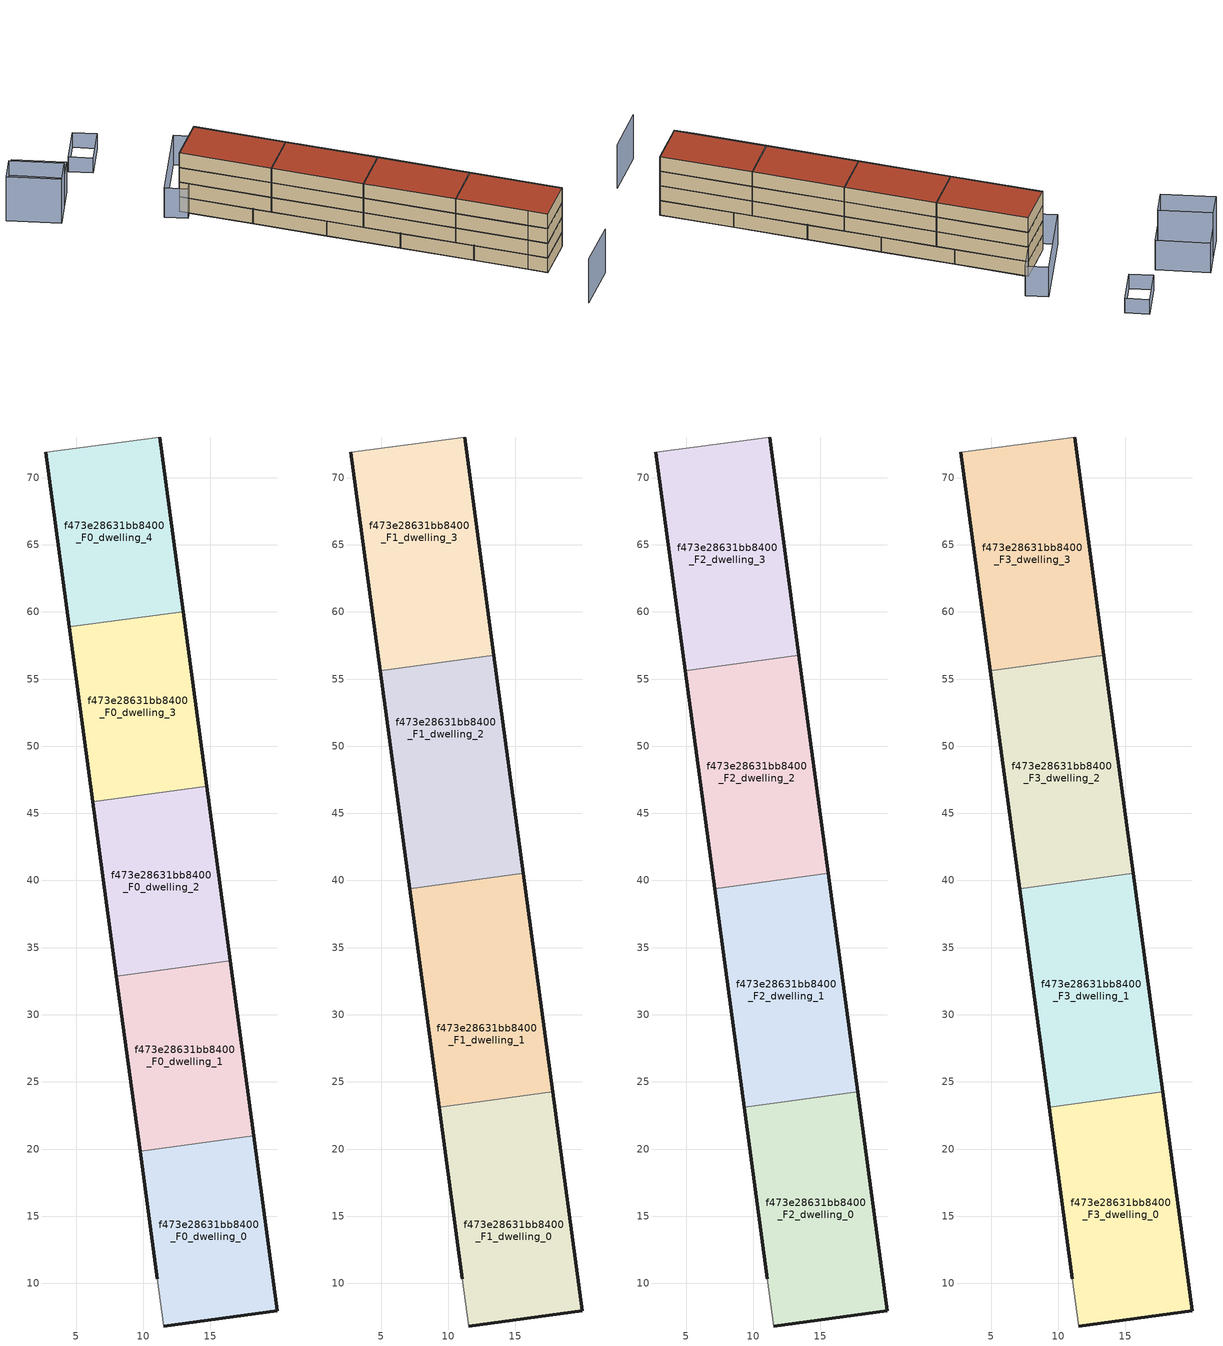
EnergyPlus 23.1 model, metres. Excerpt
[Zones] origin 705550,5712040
f473e28631bb8400_F0_dwelling_0
 floor ground (EU_floor_Construction): 20,7.96 18.24,20.99 9.77,19.84 11.06,10.32 11.52,6.82 z0
 wall outside (EU_wall_Construction): 11.06,10.32 9.77,19.84 / 18.24,20.99 20,7.96 11.52,6.82 z0:3
 wall adiabatic (EU_wall_Construction): 11.52,6.82 11.06,10.32 z0:3
 wall to f473e28631bb8400_F0_dwelling_1 (EU_wall_Construction): 9.77,19.84 18.24,20.99 z0:3
f473e28631bb8400_F0_dwelling_1
 floor ground (EU_floor_Construction): 18.24,20.99 16.48,34.01 8.01,32.87 9.77,19.84 z0
 wall outside (EU_wall_Construction): 9.77,19.84 8.01,32.87 / 16.48,34.01 18.24,20.99 z0:3
 wall to f473e28631bb8400_F0_dwelling_2 (EU_wall_Construction): 8.01,32.87 16.48,34.01 z0:3
f473e28631bb8400_F0_dwelling_2
 floor ground (EU_floor_Construction): 16.48,34.01 14.72,47.02 6.24,45.88 8.01,32.87 z0
 wall outside (EU_wall_Construction): 8.01,32.87 6.24,45.88 / 14.72,47.02 16.48,34.01 z0:3
 wall to f473e28631bb8400_F0_dwelling_3 (EU_wall_Construction): 6.24,45.88 14.72,47.02 z0:3
f473e28631bb8400_F0_dwelling_3
 floor ground (EU_floor_Construction): 14.72,47.02 12.97,60.03 4.48,58.88 6.24,45.88 z0
 wall outside (EU_wall_Construction): 6.24,45.88 4.48,58.88 / 12.97,60.03 14.72,47.02 z0:3
 wall to f473e28631bb8400_F0_dwelling_4 (EU_wall_Construction): 4.48,58.88 12.97,60.03 z0:3
f473e28631bb8400_F0_dwelling_4
 floor ground (EU_floor_Construction): 12.97,60.03 11.21,73.02 2.72,71.88 4.48,58.88 z0
 wall outside (EU_wall_Construction): 4.48,58.88 2.72,71.88 / 11.21,73.02 12.97,60.03 z0:3
 wall adiabatic (EU_wall_Construction): 2.72,71.88 11.21,73.02 z0:3
f473e28631bb8400_F1_dwelling_0
 floor to f473e28631bb8400_F0_dwelling_0 (EU_floor_Construction): 20,7.96 18.24,20.99 9.77,19.84 11.06,10.32 11.52,6.82 z3
 floor to f473e28631bb8400_F0_dwelling_1 (EU_floor_Construction): 18.24,20.99 17.8,24.25 9.33,23.1 9.77,19.84 z3
 wall outside (EU_wall_Construction): 11.06,10.32 9.33,23.1 / 17.8,24.25 20,7.96 11.52,6.82 z3:6
 wall adiabatic (EU_wall_Construction): 11.52,6.82 11.06,10.32 z3:6
 wall to f473e28631bb8400_F1_dwelling_1 (EU_wall_Construction): 9.33,23.1 17.8,24.25 z3:6
f473e28631bb8400_F1_dwelling_1
 floor to f473e28631bb8400_F0_dwelling_1 (EU_floor_Construction): 17.8,24.25 16.48,34.01 8.01,32.87 9.33,23.1 z3
 floor to f473e28631bb8400_F0_dwelling_2 (EU_floor_Construction): 16.48,34.01 15.6,40.52 7.13,39.37 8.01,32.87 z3
 wall outside (EU_wall_Construction): 9.33,23.1 7.12,39.37 / 15.6,40.52 17.8,24.25 z3:6
 wall to f473e28631bb8400_F1_dwelling_2 (EU_wall_Construction): 7.12,39.37 15.6,40.52 z3:6
f473e28631bb8400_F1_dwelling_2
 floor to f473e28631bb8400_F0_dwelling_2 (EU_floor_Construction): 15.6,40.52 14.72,47.02 6.24,45.88 7.13,39.37 z3
 floor to f473e28631bb8400_F0_dwelling_3 (EU_floor_Construction): 14.72,47.02 13.41,56.78 4.92,55.63 6.24,45.88 z3
 wall outside (EU_wall_Construction): 7.12,39.37 4.92,55.63 / 13.41,56.78 15.6,40.52 z3:6
 wall to f473e28631bb8400_F1_dwelling_3 (EU_wall_Construction): 4.92,55.63 13.41,56.78 z3:6
f473e28631bb8400_F1_dwelling_3
 floor to f473e28631bb8400_F0_dwelling_3 (EU_floor_Construction): 13.41,56.78 12.97,60.03 4.48,58.88 4.92,55.63 z3
 floor to f473e28631bb8400_F0_dwelling_4 (EU_floor_Construction): 12.97,60.03 11.21,73.02 2.72,71.88 4.48,58.88 z3
 wall outside (EU_wall_Construction): 4.92,55.63 2.72,71.88 / 11.21,73.02 13.41,56.78 z3:6
 wall adiabatic (EU_wall_Construction): 2.72,71.88 11.21,73.02 z3:6
f473e28631bb8400_F2_dwelling_0
 floor to f473e28631bb8400_F1_dwelling_0 (EU_floor_Construction): 20,7.96 17.8,24.25 9.33,23.1 11.06,10.32 11.52,6.82 z6
 wall outside (EU_wall_Construction): 11.06,10.32 9.33,23.1 / 17.8,24.25 20,7.96 11.52,6.82 z6:9
 wall adiabatic (EU_wall_Construction): 11.52,6.82 11.06,10.32 z6:9
 wall to f473e28631bb8400_F2_dwelling_1 (EU_wall_Construction): 9.33,23.1 17.8,24.25 z6:9
f473e28631bb8400_F2_dwelling_1
 floor to f473e28631bb8400_F1_dwelling_1 (EU_floor_Construction): 17.8,24.25 15.6,40.52 7.12,39.37 9.33,23.1 z6
 wall outside (EU_wall_Construction): 9.33,23.1 7.12,39.37 / 15.6,40.52 17.8,24.25 z6:9
 wall to f473e28631bb8400_F2_dwelling_2 (EU_wall_Construction): 7.12,39.37 15.6,40.52 z6:9
f473e28631bb8400_F2_dwelling_2
 floor to f473e28631bb8400_F1_dwelling_2 (EU_floor_Construction): 15.6,40.52 13.41,56.78 4.92,55.63 7.12,39.37 z6
 wall outside (EU_wall_Construction): 7.12,39.37 4.92,55.63 / 13.41,56.78 15.6,40.52 z6:9
 wall to f473e28631bb8400_F2_dwelling_3 (EU_wall_Construction): 4.92,55.63 13.41,56.78 z6:9
f473e28631bb8400_F2_dwelling_3
 floor to f473e28631bb8400_F1_dwelling_3 (EU_floor_Construction): 13.41,56.78 11.21,73.02 2.72,71.88 4.92,55.63 z6
 wall outside (EU_wall_Construction): 4.92,55.63 2.72,71.88 / 11.21,73.02 13.41,56.78 z6:9
 wall adiabatic (EU_wall_Construction): 2.72,71.88 11.21,73.02 z6:9
f473e28631bb8400_F3_dwelling_0
 floor to f473e28631bb8400_F2_dwelling_0 (EU_floor_Construction): 20,7.96 17.8,24.25 9.33,23.1 11.06,10.32 11.52,6.82 z9
 wall outside (EU_wall_Construction): 11.06,10.32 9.33,23.1 / 17.8,24.25 20,7.96 11.52,6.82 z9:12
 wall adiabatic (EU_wall_Construction): 11.52,6.82 11.06,10.32 z9:12
 wall to f473e28631bb8400_F3_dwelling_1 (EU_wall_Construction): 9.33,23.1 17.8,24.25 z9:12
 roof outside (EU_roof_Construction): 17.8,24.25 20,7.96 11.52,6.82 11.06,10.32 9.33,23.1 z12
f473e28631bb8400_F3_dwelling_1
 floor to f473e28631bb8400_F2_dwelling_1 (EU_floor_Construction): 17.8,24.25 15.6,40.52 7.12,39.37 9.33,23.1 z9
 wall outside (EU_wall_Construction): 9.33,23.1 7.12,39.37 / 15.6,40.52 17.8,24.25 z9:12
 wall to f473e28631bb8400_F3_dwelling_2 (EU_wall_Construction): 7.12,39.37 15.6,40.52 z9:12
 roof outside (EU_roof_Construction): 15.6,40.52 17.8,24.25 9.33,23.1 7.12,39.37 z12
f473e28631bb8400_F3_dwelling_2
 floor to f473e28631bb8400_F2_dwelling_2 (EU_floor_Construction): 15.6,40.52 13.41,56.78 4.92,55.63 7.12,39.37 z9
 wall outside (EU_wall_Construction): 7.12,39.37 4.92,55.63 / 13.41,56.78 15.6,40.52 z9:12
 wall to f473e28631bb8400_F3_dwelling_3 (EU_wall_Construction): 4.92,55.63 13.41,56.78 z9:12
 roof outside (EU_roof_Construction): 13.41,56.78 15.6,40.52 7.12,39.37 4.92,55.63 z12
f473e28631bb8400_F3_dwelling_3
 floor to f473e28631bb8400_F2_dwelling_3 (EU_floor_Construction): 13.41,56.78 11.21,73.02 2.72,71.88 4.92,55.63 z9
 wall outside (EU_wall_Construction): 4.92,55.63 2.72,71.88 / 11.21,73.02 13.41,56.78 z9:12
 wall adiabatic (EU_wall_Construction): 2.72,71.88 11.21,73.02 z9:12
 roof outside (EU_roof_Construction): 11.21,73.02 13.41,56.78 4.92,55.63 2.72,71.88 z12
shading: 6.04,-3.37 15.51,-2.1 / -8.85,88.63 -12.02,97.64 / -12.02,97.64 -7.38,99.27 / -7.38,99.27 -4.22,90.26 / -4.22,90.26 -8.85,88.63 z0:9; 0.1,73.48 15.45,78.81 / 15.45,78.81 16.79,74.95 / 16.79,74.95 1.43,69.63 / 1.43,69.63 0.1,73.48 / 0.37,91.87 -4.23,90.26 / -4.23,90.26 -7.38,99.26 / -7.38,99.26 -2.78,100.88 / -2.78,100.88 0.37,91.87 z0:6; 6.14,94.2 13.21,96.68 / 13.21,96.68 14.62,92.66 / 14.62,92.66 7.55,90.18 / 7.55,90.18 6.14,94.2 z0:3
[Building]
EU S2 Campaign: North Axis=0; Terrain=City; Solar Distribution=FullExterior
[Site:Location]
London: Latitude=51.5; Longitude=-0.5; Time Zone=0; Elevation=25
[SizingPeriod:WeatherFileDays]
AnnualSizingPeriod: Begin Month=1; Begin Day of Month=1; End Month=12; End Day of Month=31; Day of Week for Start Day=Monday; Use Weather File Daylight Saving Period=No; Use Weather File Rain and Snow Indicators=No
[MATERIAL]
EU_InternalMass_Material: Roughness=MediumRough; Thickness=0.1; Conductivity=1; Density=1800; Specific Heat=900; Thermal Absorptance=0.9; Solar Absorptance=0.7; Visible Absorptance=0.7
[MATERIAL:NOMASS] Roughness=MediumRough; Thermal Absorptance=0.9; Solar Absorptance=0.7; Visible Absorptance=0.7
Name | Thermal Resistance
EU_wall_NoMass | 1.04674
EU_roof_NoMass | 4.32442
EU_floor_NoMass | 2.04616
[CONSTRUCTION]
EU_wall_Construction: EU_wall_NoMass
EU_roof_Construction: EU_roof_NoMass
EU_floor_Construction: EU_floor_NoMass
EU_InternalMass_Construction: EU_InternalMass_Material
[ZONE] Type=1; Multiplier=1; Ceiling Height=autocalculate; Floor Area=autocalculate; Part of Total Floor Area=Yes
Name | Volume
f473e28631bb8400_F0_dwelling_0 | 336.978
f473e28631bb8400_F1_dwelling_0; f473e28631bb8400_F2_dwelling_0; f473e28631bb8400_F3_dwelling_0 | 421.247
f473e28631bb8400_F0_dwelling_1 | 336.999
f473e28631bb8400_F1_dwelling_1; f473e28631bb8400_F2_dwelling_1; f473e28631bb8400_F3_dwelling_1 | 421.266
f473e28631bb8400_F0_dwelling_2 | 336.987
f473e28631bb8400_F1_dwelling_2; f473e28631bb8400_F2_dwelling_2; f473e28631bb8400_F3_dwelling_2 | 421.251
f473e28631bb8400_F0_dwelling_3 | 337.009
f473e28631bb8400_F1_dwelling_3; f473e28631bb8400_F2_dwelling_3; f473e28631bb8400_F3_dwelling_3 | 421.257
f473e28631bb8400_F0_dwelling_4 | 337.006
[INTERNALMASS] Construction=EU_InternalMass_Construction
Name | Zone or ZoneList | Surface Area
f473e28631bb8400_F0_dwelling_0_EU_InternalMass | f473e28631bb8400_F0_dwelling_0 | 112.326
f473e28631bb8400_F0_dwelling_1_EU_InternalMass | f473e28631bb8400_F0_dwelling_1 | 112.333
f473e28631bb8400_F0_dwelling_2_EU_InternalMass | f473e28631bb8400_F0_dwelling_2 | 112.329
f473e28631bb8400_F0_dwelling_3_EU_InternalMass | f473e28631bb8400_F0_dwelling_3 | 112.336
f473e28631bb8400_F0_dwelling_4_EU_InternalMass | f473e28631bb8400_F0_dwelling_4 | 112.336
f473e28631bb8400_F1_dwelling_0_EU_InternalMass | f473e28631bb8400_F1_dwelling_0 | 140.416
f473e28631bb8400_F1_dwelling_1_EU_InternalMass | f473e28631bb8400_F1_dwelling_1 | 140.422
f473e28631bb8400_F1_dwelling_2_EU_InternalMass | f473e28631bb8400_F1_dwelling_2 | 140.417
f473e28631bb8400_F1_dwelling_3_EU_InternalMass | f473e28631bb8400_F1_dwelling_3 | 140.419
f473e28631bb8400_F2_dwelling_0_EU_InternalMass | f473e28631bb8400_F2_dwelling_0 | 140.416
f473e28631bb8400_F2_dwelling_1_EU_InternalMass | f473e28631bb8400_F2_dwelling_1 | 140.422
f473e28631bb8400_F2_dwelling_2_EU_InternalMass | f473e28631bb8400_F2_dwelling_2 | 140.417
f473e28631bb8400_F2_dwelling_3_EU_InternalMass | f473e28631bb8400_F2_dwelling_3 | 140.419
f473e28631bb8400_F3_dwelling_0_EU_InternalMass | f473e28631bb8400_F3_dwelling_0 | 140.416
f473e28631bb8400_F3_dwelling_1_EU_InternalMass | f473e28631bb8400_F3_dwelling_1 | 140.422
f473e28631bb8400_F3_dwelling_2_EU_InternalMass | f473e28631bb8400_F3_dwelling_2 | 140.417
f473e28631bb8400_F3_dwelling_3_EU_InternalMass | f473e28631bb8400_F3_dwelling_3 | 140.419
[OTHEREQUIPMENT] Fuel Type=Electricity; Design Level Calculation Method=Watts/Area; Power per Zone Floor Area=1; Fraction Latent=0; Fraction Radiant=0; Fraction Lost=0; Carbon Dioxide Generation Rate=0; EndUse Subcategory=EU_Step8_InternalGains
Name | Zone or ZoneList or Space or SpaceList | Schedule
EU_Step8_InternalGain_f473e28631bb8400_F0_dwelling_0_f000 | f473e28631bb8400_F0_dwelling_0 | EU_Step8_GainSchedule_f473e28631bb8400_F0_dwelling_0_f000
EU_Step8_InternalGain_f473e28631bb8400_F0_dwelling_1_f000 | f473e28631bb8400_F0_dwelling_1 | EU_Step8_GainSchedule_f473e28631bb8400_F0_dwelling_1_f000
EU_Step8_InternalGain_f473e28631bb8400_F0_dwelling_2_f000 | f473e28631bb8400_F0_dwelling_2 | EU_Step8_GainSchedule_f473e28631bb8400_F0_dwelling_2_f000
EU_Step8_InternalGain_f473e28631bb8400_F0_dwelling_3_f000 | f473e28631bb8400_F0_dwelling_3 | EU_Step8_GainSchedule_f473e28631bb8400_F0_dwelling_3_f000
EU_Step8_InternalGain_f473e28631bb8400_F0_dwelling_4_f000 | f473e28631bb8400_F0_dwelling_4 | EU_Step8_GainSchedule_f473e28631bb8400_F0_dwelling_4_f000
EU_Step8_InternalGain_f473e28631bb8400_F1_dwelling_0_f000 | f473e28631bb8400_F1_dwelling_0 | EU_Step8_GainSchedule_f473e28631bb8400_F1_dwelling_0_f000
EU_Step8_InternalGain_f473e28631bb8400_F1_dwelling_1_f000 | f473e28631bb8400_F1_dwelling_1 | EU_Step8_GainSchedule_f473e28631bb8400_F1_dwelling_1_f000
EU_Step8_InternalGain_f473e28631bb8400_F1_dwelling_2_f000 | f473e28631bb8400_F1_dwelling_2 | EU_Step8_GainSchedule_f473e28631bb8400_F1_dwelling_2_f000
EU_Step8_InternalGain_f473e28631bb8400_F1_dwelling_3_f000 | f473e28631bb8400_F1_dwelling_3 | EU_Step8_GainSchedule_f473e28631bb8400_F1_dwelling_3_f000
EU_Step8_InternalGain_f473e28631bb8400_F2_dwelling_0_f000 | f473e28631bb8400_F2_dwelling_0 | EU_Step8_GainSchedule_f473e28631bb8400_F2_dwelling_0_f000
EU_Step8_InternalGain_f473e28631bb8400_F2_dwelling_1_f000 | f473e28631bb8400_F2_dwelling_1 | EU_Step8_GainSchedule_f473e28631bb8400_F2_dwelling_1_f000
EU_Step8_InternalGain_f473e28631bb8400_F2_dwelling_2_f000 | f473e28631bb8400_F2_dwelling_2 | EU_Step8_GainSchedule_f473e28631bb8400_F2_dwelling_2_f000
EU_Step8_InternalGain_f473e28631bb8400_F2_dwelling_3_f000 | f473e28631bb8400_F2_dwelling_3 | EU_Step8_GainSchedule_f473e28631bb8400_F2_dwelling_3_f000
EU_Step8_InternalGain_f473e28631bb8400_F3_dwelling_0_f000 | f473e28631bb8400_F3_dwelling_0 | EU_Step8_GainSchedule_f473e28631bb8400_F3_dwelling_0_f000
EU_Step8_InternalGain_f473e28631bb8400_F3_dwelling_1_f000 | f473e28631bb8400_F3_dwelling_1 | EU_Step8_GainSchedule_f473e28631bb8400_F3_dwelling_1_f000
EU_Step8_InternalGain_f473e28631bb8400_F3_dwelling_2_f000 | f473e28631bb8400_F3_dwelling_2 | EU_Step8_GainSchedule_f473e28631bb8400_F3_dwelling_2_f000
EU_Step8_InternalGain_f473e28631bb8400_F3_dwelling_3_f000 | f473e28631bb8400_F3_dwelling_3 | EU_Step8_GainSchedule_f473e28631bb8400_F3_dwelling_3_f000
[ZONEVENTILATION:DESIGNFLOWRATE] Schedule=EU_AlwaysOn; Design Flow Rate Calculation Method=AirChanges/Hour; Air Changes per Hour=0.488719; Ventilation Type=Natural; Fan Pressure Rise=0; Fan Total Efficiency=1; Constant Term Coefficient=1; Temperature Term Coefficient=0; Velocity Term Coefficient=0; Velocity Squared Term Coefficient=0; Minimum Indoor Temperature=-100; Maximum Indoor Temperature=100; Delta Temperature=-100; Minimum Outdoor Temperature=-100; Maximum Outdoor Temperature=100; Maximum Wind Speed=40
Name | Zone or ZoneList or Space or SpaceList
EU_ConstantAir_f473e28631bb8400_F0_dwelling_0 | f473e28631bb8400_F0_dwelling_0
EU_ConstantAir_f473e28631bb8400_F0_dwelling_1 | f473e28631bb8400_F0_dwelling_1
EU_ConstantAir_f473e28631bb8400_F0_dwelling_2 | f473e28631bb8400_F0_dwelling_2
EU_ConstantAir_f473e28631bb8400_F0_dwelling_3 | f473e28631bb8400_F0_dwelling_3
EU_ConstantAir_f473e28631bb8400_F0_dwelling_4 | f473e28631bb8400_F0_dwelling_4
EU_ConstantAir_f473e28631bb8400_F1_dwelling_0 | f473e28631bb8400_F1_dwelling_0
EU_ConstantAir_f473e28631bb8400_F1_dwelling_1 | f473e28631bb8400_F1_dwelling_1
EU_ConstantAir_f473e28631bb8400_F1_dwelling_2 | f473e28631bb8400_F1_dwelling_2
EU_ConstantAir_f473e28631bb8400_F1_dwelling_3 | f473e28631bb8400_F1_dwelling_3
EU_ConstantAir_f473e28631bb8400_F2_dwelling_0 | f473e28631bb8400_F2_dwelling_0
EU_ConstantAir_f473e28631bb8400_F2_dwelling_1 | f473e28631bb8400_F2_dwelling_1
EU_ConstantAir_f473e28631bb8400_F2_dwelling_2 | f473e28631bb8400_F2_dwelling_2
EU_ConstantAir_f473e28631bb8400_F2_dwelling_3 | f473e28631bb8400_F2_dwelling_3
EU_ConstantAir_f473e28631bb8400_F3_dwelling_0 | f473e28631bb8400_F3_dwelling_0
EU_ConstantAir_f473e28631bb8400_F3_dwelling_1 | f473e28631bb8400_F3_dwelling_1
EU_ConstantAir_f473e28631bb8400_F3_dwelling_2 | f473e28631bb8400_F3_dwelling_2
EU_ConstantAir_f473e28631bb8400_F3_dwelling_3 | f473e28631bb8400_F3_dwelling_3
[HVACTEMPLATE:THERMOSTAT] Constant Heating Setpoint=20; Constant Cooling Setpoint=50
EU_HeatOnly_f473e28631bb8400_F0_dwelling_0; EU_HeatOnly_f473e28631bb8400_F0_dwelling_1; EU_HeatOnly_f473e28631bb8400_F0_dwelling_2; EU_HeatOnly_f473e28631bb8400_F0_dwelling_3; EU_HeatOnly_f473e28631bb8400_F0_dwelling_4; EU_HeatOnly_f473e28631bb8400_F1_dwelling_0; EU_HeatOnly_f473e28631bb8400_F1_dwelling_1; EU_HeatOnly_f473e28631bb8400_F1_dwelling_2; EU_HeatOnly_f473e28631bb8400_F1_dwelling_3; EU_HeatOnly_f473e28631bb8400_F2_dwelling_0; EU_HeatOnly_f473e28631bb8400_F2_dwelling_1; EU_HeatOnly_f473e28631bb8400_F2_dwelling_2; EU_HeatOnly_f473e28631bb8400_F2_dwelling_3; EU_HeatOnly_f473e28631bb8400_F3_dwelling_0; EU_HeatOnly_f473e28631bb8400_F3_dwelling_1; EU_HeatOnly_f473e28631bb8400_F3_dwelling_2; EU_HeatOnly_f473e28631bb8400_F3_dwelling_3
[HVACTEMPLATE:ZONE:IDEALLOADSAIRSYSTEM] System Availability Schedule=EU_AlwaysOn; Maximum Heating Supply Air Temperature=50; Minimum Cooling Supply Air Temperature=13; Maximum Heating Supply Air Humidity Ratio=0.0156; Minimum Cooling Supply Air Humidity Ratio=0.0077; Heating Limit=NoLimit; Cooling Limit=NoLimit; Heating Availability Schedule=EU_AlwaysOn; Cooling Availability Schedule=EU_CoolingOff; Dehumidification Control Type=ConstantSensibleHeatRatio; Cooling Sensible Heat Ratio=0.7; Dehumidification Setpoint=60; Humidification Control Type=None; Humidification Setpoint=30; Outdoor Air Method=None; Outdoor Air Flow Rate per Person=0.00944; Outdoor Air Flow Rate per Zone Floor Area=0; Outdoor Air Flow Rate per Zone=0; Demand Controlled Ventilation Type=None; Outdoor Air Economizer Type=NoEconomizer; Heat Recovery Type=None; Sensible Heat Recovery Effectiveness=0.7; Latent Heat Recovery Effectiveness=0.65
Name | Template Thermostat
f473e28631bb8400_F0_dwelling_0 | EU_HeatOnly_f473e28631bb8400_F0_dwelling_0
f473e28631bb8400_F0_dwelling_1 | EU_HeatOnly_f473e28631bb8400_F0_dwelling_1
f473e28631bb8400_F0_dwelling_2 | EU_HeatOnly_f473e28631bb8400_F0_dwelling_2
f473e28631bb8400_F0_dwelling_3 | EU_HeatOnly_f473e28631bb8400_F0_dwelling_3
f473e28631bb8400_F0_dwelling_4 | EU_HeatOnly_f473e28631bb8400_F0_dwelling_4
f473e28631bb8400_F1_dwelling_0 | EU_HeatOnly_f473e28631bb8400_F1_dwelling_0
f473e28631bb8400_F1_dwelling_1 | EU_HeatOnly_f473e28631bb8400_F1_dwelling_1
f473e28631bb8400_F1_dwelling_2 | EU_HeatOnly_f473e28631bb8400_F1_dwelling_2
f473e28631bb8400_F1_dwelling_3 | EU_HeatOnly_f473e28631bb8400_F1_dwelling_3
f473e28631bb8400_F2_dwelling_0 | EU_HeatOnly_f473e28631bb8400_F2_dwelling_0
f473e28631bb8400_F2_dwelling_1 | EU_HeatOnly_f473e28631bb8400_F2_dwelling_1
f473e28631bb8400_F2_dwelling_2 | EU_HeatOnly_f473e28631bb8400_F2_dwelling_2
f473e28631bb8400_F2_dwelling_3 | EU_HeatOnly_f473e28631bb8400_F2_dwelling_3
f473e28631bb8400_F3_dwelling_0 | EU_HeatOnly_f473e28631bb8400_F3_dwelling_0
f473e28631bb8400_F3_dwelling_1 | EU_HeatOnly_f473e28631bb8400_F3_dwelling_1
f473e28631bb8400_F3_dwelling_2 | EU_HeatOnly_f473e28631bb8400_F3_dwelling_2
f473e28631bb8400_F3_dwelling_3 | EU_HeatOnly_f473e28631bb8400_F3_dwelling_3
[SIZING:ZONE] Zone Cooling Design Supply Air Temperature Input Method=SupplyAirTemperature; Zone Cooling Design Supply Air Temperature=13; Zone Heating Design Supply Air Temperature Input Method=SupplyAirTemperature; Zone Heating Design Supply Air Temperature=50; Zone Cooling Design Supply Air Humidity Ratio=0.008; Zone Heating Design Supply Air Humidity Ratio=0.008; Cooling Design Air Flow Method=DesignDay; Cooling Design Air Flow Rate=0; Cooling Minimum Air Flow per Zone Floor Area=0.000762; Cooling Minimum Air Flow=0; Cooling Minimum Air Flow Fraction=0.2; Heating Design Air Flow Method=DesignDay; Heating Design Air Flow Rate=0; Heating Maximum Air Flow per Zone Floor Area=0.002032; Heating Maximum Air Flow=0.141576; Heating Maximum Air Flow Fraction=0.3; Account for Dedicated Outdoor Air System=No; Dedicated Outdoor Air System Control Strategy=NeutralSupplyAir; Dedicated Outdoor Air Low Setpoint Temperature for Design=autosize; Dedicated Outdoor Air High Setpoint Temperature for Design=autosize; Zone Load Sizing Method=Sensible Load Only No Latent Load; Zone Latent Cooling Design Supply Air Humidity Ratio Input Method=HumidityRatioDifference; Zone Cooling Design Supply Air Humidity Ratio Difference=0.005; Zone Latent Heating Design Supply Air Humidity Ratio Input Method=HumidityRatioDifference; Zone Humidification Design Supply Air Humidity Ratio Difference=0.005
f473e28631bb8400_F0_dwelling_0; f473e28631bb8400_F0_dwelling_1; f473e28631bb8400_F0_dwelling_2; f473e28631bb8400_F0_dwelling_3; f473e28631bb8400_F0_dwelling_4; f473e28631bb8400_F1_dwelling_0; f473e28631bb8400_F1_dwelling_1; f473e28631bb8400_F1_dwelling_2; f473e28631bb8400_F1_dwelling_3; f473e28631bb8400_F2_dwelling_0; f473e28631bb8400_F2_dwelling_1; f473e28631bb8400_F2_dwelling_2; f473e28631bb8400_F2_dwelling_3; f473e28631bb8400_F3_dwelling_0; f473e28631bb8400_F3_dwelling_1; f473e28631bb8400_F3_dwelling_2; f473e28631bb8400_F3_dwelling_3
[SCHEDULE:CONSTANT]
Name | Hourly Value
EU_AlwaysOn | 1
EU_CoolingOff | 0
[SCHEDULE:FILE] Column Number=1; Rows to Skip at Top=0; Number of Hours of Data=8760; Column Separator=Comma; Interpolate to Timestep=No; Minutes per Item=60; Adjust Schedule for Daylight Savings=Yes
Name | File
EU_Step8_GainSchedule_f473e28631bb8400_F0_dwelling_0_f000 | ../../schedules/f473e28631bb8400/f473e28631bb8400_F0_dwelling_0_f000_gain.csv
EU_Step8_GainSchedule_f473e28631bb8400_F0_dwelling_1_f000 | ../../schedules/f473e28631bb8400/f473e28631bb8400_F0_dwelling_1_f000_gain.csv
EU_Step8_GainSchedule_f473e28631bb8400_F0_dwelling_2_f000 | ../../schedules/f473e28631bb8400/f473e28631bb8400_F0_dwelling_2_f000_gain.csv
EU_Step8_GainSchedule_f473e28631bb8400_F0_dwelling_3_f000 | ../../schedules/f473e28631bb8400/f473e28631bb8400_F0_dwelling_3_f000_gain.csv
EU_Step8_GainSchedule_f473e28631bb8400_F0_dwelling_4_f000 | ../../schedules/f473e28631bb8400/f473e28631bb8400_F0_dwelling_4_f000_gain.csv
EU_Step8_GainSchedule_f473e28631bb8400_F1_dwelling_0_f000 | ../../schedules/f473e28631bb8400/f473e28631bb8400_F1_dwelling_0_f000_gain.csv
EU_Step8_GainSchedule_f473e28631bb8400_F1_dwelling_1_f000 | ../../schedules/f473e28631bb8400/f473e28631bb8400_F1_dwelling_1_f000_gain.csv
EU_Step8_GainSchedule_f473e28631bb8400_F1_dwelling_2_f000 | ../../schedules/f473e28631bb8400/f473e28631bb8400_F1_dwelling_2_f000_gain.csv
EU_Step8_GainSchedule_f473e28631bb8400_F1_dwelling_3_f000 | ../../schedules/f473e28631bb8400/f473e28631bb8400_F1_dwelling_3_f000_gain.csv
EU_Step8_GainSchedule_f473e28631bb8400_F2_dwelling_0_f000 | ../../schedules/f473e28631bb8400/f473e28631bb8400_F2_dwelling_0_f000_gain.csv
EU_Step8_GainSchedule_f473e28631bb8400_F2_dwelling_1_f000 | ../../schedules/f473e28631bb8400/f473e28631bb8400_F2_dwelling_1_f000_gain.csv
EU_Step8_GainSchedule_f473e28631bb8400_F2_dwelling_2_f000 | ../../schedules/f473e28631bb8400/f473e28631bb8400_F2_dwelling_2_f000_gain.csv
EU_Step8_GainSchedule_f473e28631bb8400_F2_dwelling_3_f000 | ../../schedules/f473e28631bb8400/f473e28631bb8400_F2_dwelling_3_f000_gain.csv
EU_Step8_GainSchedule_f473e28631bb8400_F3_dwelling_0_f000 | ../../schedules/f473e28631bb8400/f473e28631bb8400_F3_dwelling_0_f000_gain.csv
EU_Step8_GainSchedule_f473e28631bb8400_F3_dwelling_1_f000 | ../../schedules/f473e28631bb8400/f473e28631bb8400_F3_dwelling_1_f000_gain.csv
EU_Step8_GainSchedule_f473e28631bb8400_F3_dwelling_2_f000 | ../../schedules/f473e28631bb8400/f473e28631bb8400_F3_dwelling_2_f000_gain.csv
EU_Step8_GainSchedule_f473e28631bb8400_F3_dwelling_3_f000 | ../../schedules/f473e28631bb8400/f473e28631bb8400_F3_dwelling_3_f000_gain.csv
